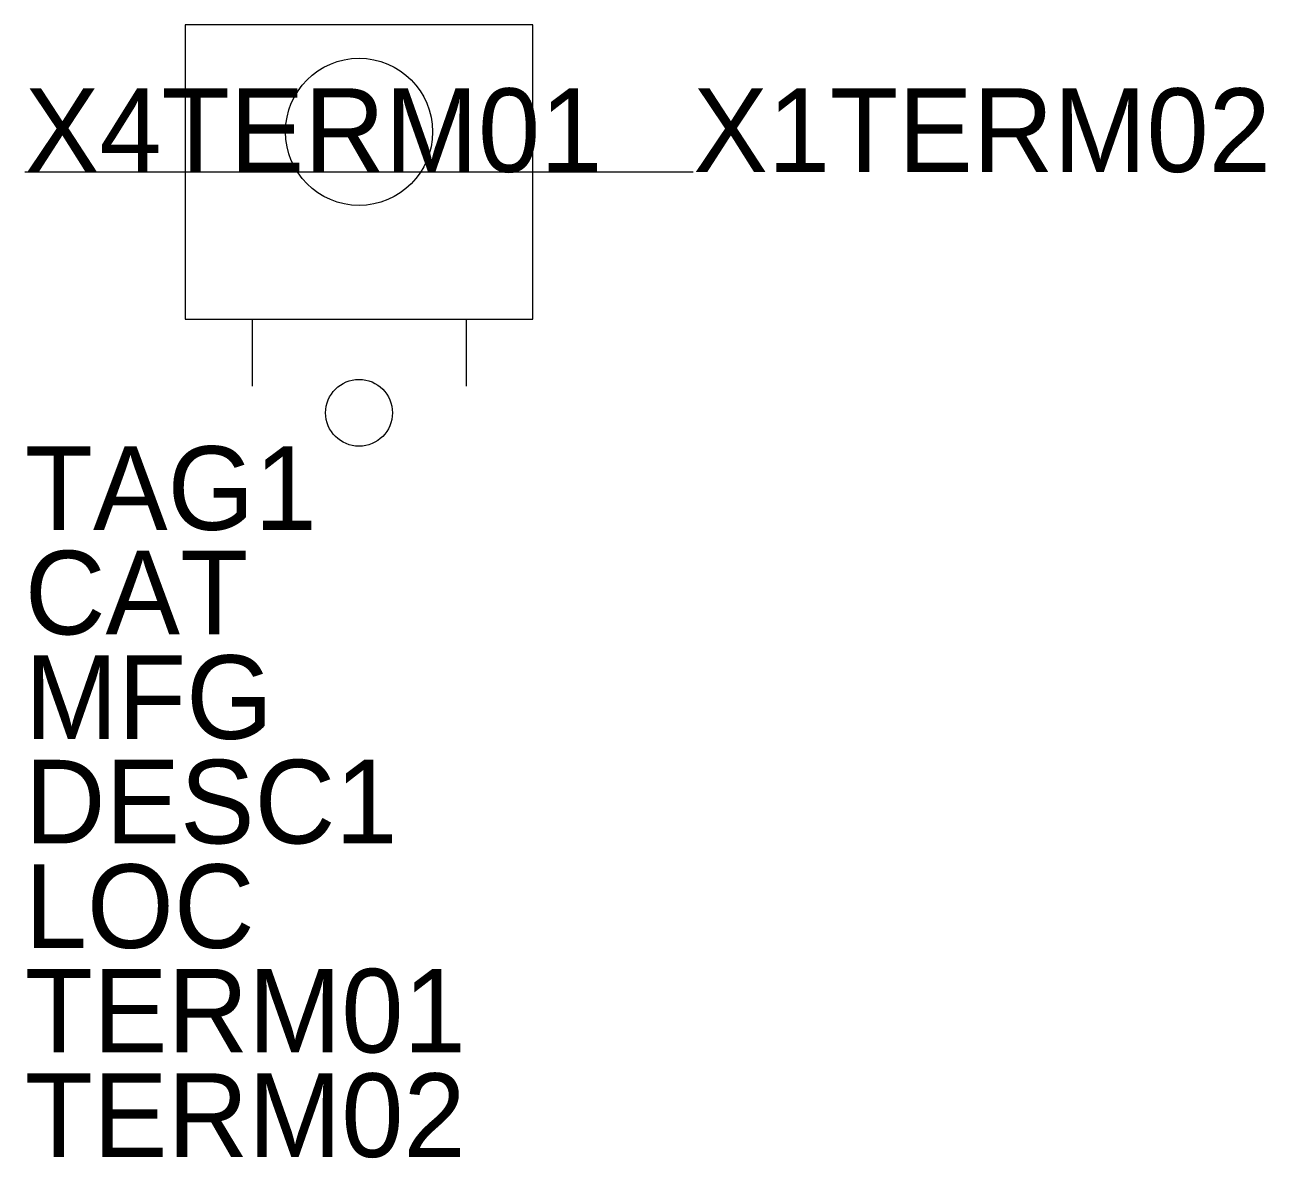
# Model space of a CAD drawing. Extents: x -0.5 to 1.36, y -1.47 to 0.22.
import ezdxf

# ---------------------------------------------------------------- set-up
doc = ezdxf.new("R2010")
doc.units = 0
doc.layers.get('0').update_dxf_attribs({"linetype": 'CONTINUOUS'})

msp = doc.modelspace()

# ---------------------------------------------------------------- linework, layer by layer
for p, q in [((0.26, 0.22), (-0.26, 0.22)), ((-0.26, 0.22), (-0.26, -0.22)), ((0.26, -0.22), (0.26, 0.22)), ((-0.5, 0), (-0.26, 0)), ((-0.26, 0), (0.26, 0)), ((0.26, 0), (0.5, 0)), ((-0.26, -0.22), (0.26, -0.22)), ((-0.16, -0.22), (-0.16, -0.32)), ((0.16, -0.22), (0.16, -0.32))]:
    msp.add_line(p, q)
for centre, radius in [((0, 0.06), 0.11), ((0, -0.36), 0.05)]:
    msp.add_circle(centre, radius)

# ---------------------------------------------------------------- texts
at = {"flags": 1}
for tag, p in [('X4TERM01', (-0.5, 0)), ('X1TERM02', (0.5, 0))]:
    msp.add_attdef(tag, p, '', height=0.125, dxfattribs=at)
for tag, p in [('TAG1', (-0.5, -0.535)), ('CAT', (-0.5, -0.69125)), ('MFG', (-0.5, -0.8475)), ('DESC1', (-0.5, -1.00375)), ('LOC', (-0.5, -1.16)), ('TERM01', (-0.5, -1.31625)), ('TERM02', (-0.5, -1.4725))]:
    msp.add_attdef(tag, p, '', height=0.125)

doc.saveas('drawing.dxf')
